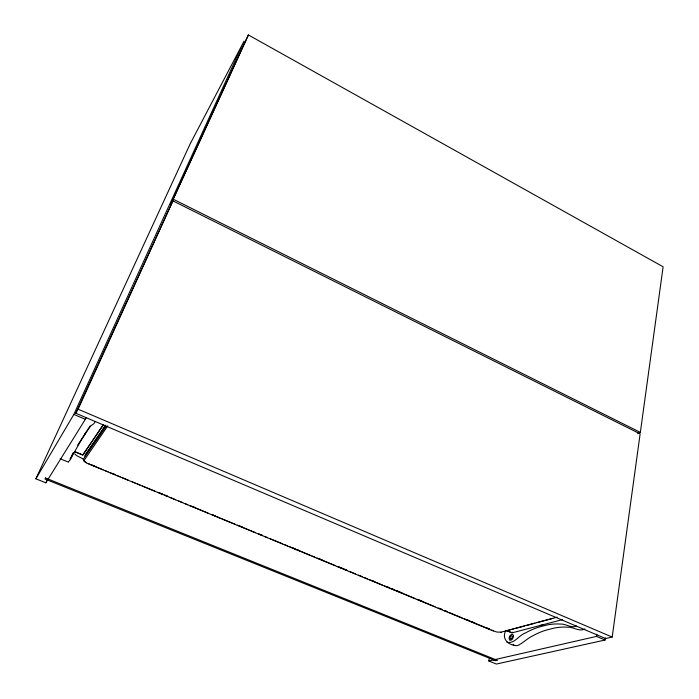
<?xml version="1.0" encoding="UTF-8"?>
<svg xmlns="http://www.w3.org/2000/svg" width="699" height="699" viewBox="0 0 699 699"><rect width="100%" height="100%" fill="white"/><g stroke="black" fill="none" stroke-linecap="round" stroke-linejoin="round"><path stroke-width="1.05" d="M612.193 637.077L640.135 433.878L172.906 200.858L75.737 413.223L605.596 638.545L612.193 637.077L78.122 409.203L75.737 413.223M637.706 433.642L640.345 432.401L663.115 266.791L248.381 34.95L170.626 204.79L248.381 34.95M489.44 657.785L488.811 660.992L496.412 664.05L605.072 640.022L605.378 637.864M488.811 660.992L596.518 636.396L596.832 634.229M543.009 624.766L539.777 625.614M512.236 632.106L512.096 632.875L507.072 630.795M505.307 631.59C501.594 639.934 509.868 646.051 517.583 645.605C523.027 643.141 527.203 638.414 532.69 635.872A159.258 81.014 -76.1 0 1 540.091 632.289L542.573 631.319A162.509 82.665 -76.2 0 1 550.026 629.152A163.374 83.635 -76.3 0 1 557.531 627.536L560.021 627.248A160.167 82.036 -76.2 0 1 567.37 627.195C573.433 626.645 579.148 632.167 584.914 628.943M73.246 452.541L73.037 453.223M95.344 421.436L93.788 423.76L91.272 425.499A186.843 10.022 -65.4 0 0 89.088 428.234L88.24 429.413A190.635 10.223 -65.4 0 0 85.383 433.712A189.473 10.083 -65.4 0 0 82.316 438.518L81.198 440.353A185.611 9.882 -65.4 0 0 77.572 446.504L70.18 459.759L68.476 461.759M70.215 458.527L70.468 457.897M72.285 454.726L72.416 454.114M72.451 454.612L72.783 453.843M85.994 432.323L84.701 434.315M35.885 478.806L73.849 414.428L244.056 41.162L190.215 143.767L35.885 478.806L45.837 482.808L86.501 417.434M78.122 409.203L172.906 200.858M45.837 482.808L46.737 480.816M71.875 455.643L72.093 455.163M71.639 456.351L72.067 455.468M71.394 456.63L70.983 457.408M71.219 457.198L70.232 459.007M77.668 445.132L90.162 425.909M103.33 424.634L82.797 455.023L74.601 451.624L82.814 454.988L103.592 424.555M85.025 455.084L105.392 425.534M105.802 425.106L84.85 456.063M105.794 426.705L83.076 459.514L84.378 461.48L86.956 463.21L491.72 630.384L496.902 632.045L501.2 632.219M107.786 425.84L83.81 460.807M576.509 626.068C571.039 628.532 565.692 623.473 559.969 624.058A160.525 81.145 -75.9 0 0 552.682 624.146L550.227 624.443A163.741 82.718 -76 0 0 542.774 626.103A162.876 81.757 -76 0 0 535.382 628.305L532.918 629.283A159.617 80.132 -75.9 0 0 525.561 632.901C518.973 635.015 514.333 644.373 506.941 642.18M500.432 632.35L557.234 617.138M505.412 631.092L513.835 628.838M515.941 628.27L524.372 626.016M526.478 625.448L534.901 623.193M537.007 622.626L552.804 618.397M562.485 619.62L512.096 632.848L507.081 630.769M491.589 630.044L493.485 630.769M60.166 458.727L68.397 462.109M92.085 465.053L95.116 466.303M112.277 473.38L115.3 474.63M159.713 492.952L162.745 494.202M164.763 495.032L167.786 496.281M192.015 506.277L195.038 507.526M212.199 514.604L215.231 515.853M239.46 525.849L242.483 527.098M259.644 534.176L262.675 535.425M291.946 547.5L294.969 548.75M296.988 549.589L300.02 550.838M319.198 558.746L322.222 559.995M339.382 567.072L342.414 568.322M344.432 569.152L347.464 570.401M371.685 580.397L374.716 581.647M386.827 586.644L389.859 587.894M391.877 588.724L394.9 589.973M396.918 590.812L401.969 592.892M419.129 599.969L422.152 601.219M439.313 608.296L442.345 609.545M444.363 610.384L447.386 611.634M466.565 619.541L469.597 620.791M471.615 621.621L474.647 622.87M486.757 627.868L489.781 629.117M91.91 465.185L103.015 469.763M105.033 470.593L108.065 471.842M110.084 472.681L115.125 474.761M117.144 475.591L120.176 476.84M122.194 477.67L128.249 480.169M132.286 481.838L135.309 483.088M137.327 483.918L140.359 485.167M142.378 485.997L155.501 491.414M157.52 492.245L162.561 494.324M164.58 495.154L167.611 496.404M169.63 497.242L175.685 499.741M178.708 500.991L182.745 502.651M184.772 503.481L187.795 504.73M189.813 505.569L207.979 513.057M212.015 514.726L215.047 515.976M217.066 516.806L220.089 518.055M222.107 518.885L235.231 524.302M237.249 525.132L255.415 532.629M258.447 533.879L262.483 535.539M264.502 536.369L267.525 537.618M269.543 538.457L282.667 543.866M284.685 544.696L287.717 545.945M289.736 546.784L299.827 550.943M301.846 551.773L309.919 555.111M311.937 555.941L314.969 557.19M316.988 558.02L335.153 565.517M337.171 566.347L347.263 570.506M349.282 571.345L355.337 573.844M358.36 575.094L362.405 576.754M364.424 577.584L367.447 578.833M369.465 579.672L382.589 585.08M384.607 585.911L389.649 587.999M391.667 588.829L394.699 590.078M396.717 590.908L414.883 598.405M416.901 599.235L435.066 606.732M438.098 607.981L442.135 609.642M444.153 610.48L447.185 611.721M449.204 612.56L462.319 617.968M464.337 618.798L489.571 629.214M73.849 414.428L85.61 419.426M596.518 636.396L605.072 640.022M88.642 463.76L90.905 464.765M82.648 458.693L76.663 455.634L74.828 453.957M173.579 199.372L640.345 432.401M84.928 461.707L86.597 462.721M513.153 644.207L513.94 645.055M512.489 636.597C509.833 644.094 509.047 632.551 512.489 636.597M513.433 636.038C513.372 637.89 511.93 640.869 509.72 640.205C508.024 638.266 510.148 633.818 512.795 634.465L513.433 636.038M45.522 477.994L44.919 478.981L495.626 660.712L497.339 660.328L45.522 477.994"/></g></svg>
